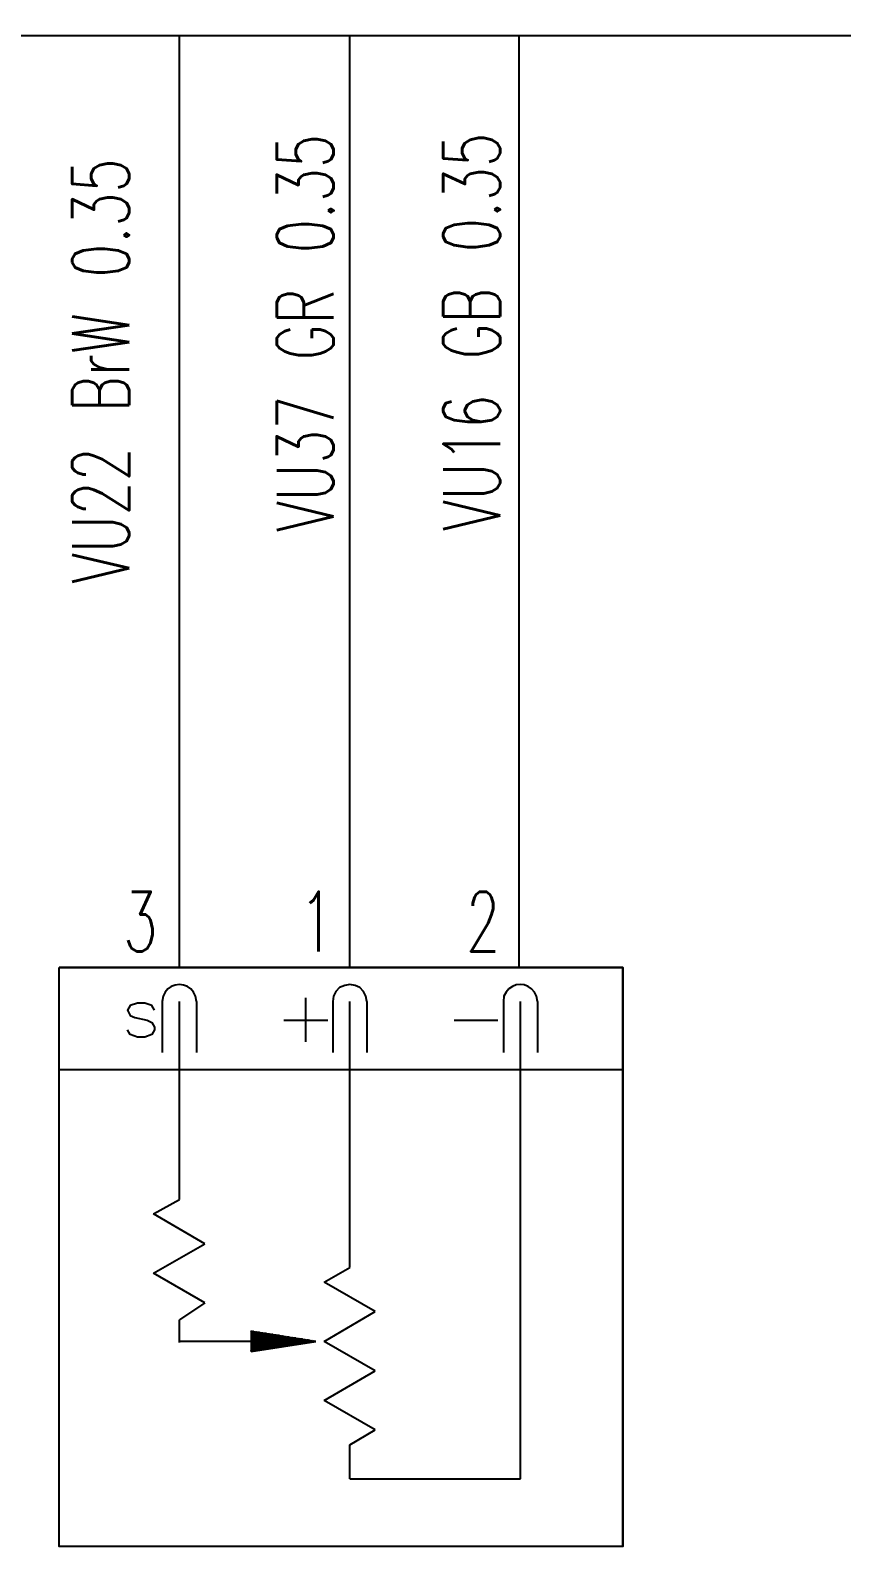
# Model space of a CAD drawing. Header units: millimetres. Extents: x 944 to 3046, y -306 to 288.
# Drawn here: x 2167.1 to 2195.7, y 50.7 to 104.1 of the extents above; entities that cross this region are included whole.
import ezdxf

# ---------------------------------------------------------------- set-up
doc = ezdxf.new("R2010")
doc.units = ezdxf.units.MM
doc.linetypes.add('DASHED', pattern=[19.05, 12.7, -6.35])
for name, color, linetype in [('3DASHED', 3, 'DASHED'), ('文字层', 7, 'Continuous'), ('电器件', 4, 'Continuous')]:
    doc.layers.add(name, color=color, linetype=linetype)
doc.styles.add('HZ', font='txt.shx', dxfattribs={"width": 0.7, "height": 2})
doc.styles.add('HZ-3.0', font='txt.shx', dxfattribs={"width": 0.7, "height": 3.5, "bigfont": 'hztxt.shx'})

msp = doc.modelspace()

# ---------------------------------------------------------------- linework, layer by layer
for p, q in [((2172.342, 71.143), (2172.342, 103.948)), ((2178.347, 71.143), (2178.347, 103.948)), ((2184.304, 71.143), (2184.304, 103.948))]:
    msp.add_line(p, q)
msp.add_lwpolyline([(2015.998, 151.032), (2312.929, 151.032), (2312.929, 103.948), (2015.998, 103.948)], close=True)
at = {"layer": '电器件', "color": 140, "lineweight": -3}
for points in [[(2187.957, 71.143), (2168.11, 71.143)], [(2187.957, 50.741), (2187.957, 71.143)], [(2172.942, 69.942), (2172.906, 70.124), (2172.906, 70.124), (2172.842, 70.272), (2172.746, 70.388), (2172.625, 70.47), (2172.487, 70.519), (2172.342, 70.536), (2172.196, 70.519), (2172.059, 70.47), (2171.938, 70.388), (2171.842, 70.272), (2171.778, 70.124), (2171.778, 70.124), (2171.741, 69.942)], [(2178.948, 69.942), (2178.912, 70.124), (2178.912, 70.124), (2178.821, 70.288), (2178.821, 70.288), (2178.694, 70.433), (2178.694, 70.433), (2178.53, 70.506), (2178.53, 70.506), (2178.348, 70.542), (2178.348, 70.542), (2178.166, 70.506), (2178.166, 70.506), (2177.984, 70.433), (2177.984, 70.433), (2177.856, 70.288), (2177.856, 70.288), (2177.765, 70.124), (2177.765, 70.124), (2177.747, 69.942)], [(2184.954, 69.942), (2184.918, 70.124), (2184.918, 70.124), (2184.844, 70.274), (2184.743, 70.39), (2184.622, 70.474), (2184.487, 70.523), (2184.345, 70.54), (2184.203, 70.524), (2184.068, 70.474), (2183.947, 70.39), (2183.846, 70.274), (2183.771, 70.124), (2183.771, 70.124), (2183.753, 69.942)], [(2176.783, 70.069), (2176.783, 68.522)], [(2171.468, 69.632), (2171.377, 69.796), (2171.377, 69.796), (2171.122, 69.887), (2171.122, 69.887), (2170.868, 69.887), (2170.868, 69.887), (2170.613, 69.796), (2170.613, 69.796), (2170.522, 69.632), (2170.522, 69.632), (2170.613, 69.45), (2170.613, 69.45), (2170.777, 69.378), (2170.777, 69.378), (2171.213, 69.287), (2171.213, 69.287), (2171.377, 69.196), (2171.377, 69.196), (2171.468, 69.032), (2171.468, 69.032), (2171.468, 68.941), (2171.468, 68.941), (2171.377, 68.777), (2171.377, 68.777), (2171.122, 68.686), (2171.122, 68.686), (2170.868, 68.686), (2170.868, 68.686), (2170.613, 68.777), (2170.613, 68.777), (2170.522, 68.941)], [(2171.741, 69.942), (2171.741, 68.14)], [(2172.342, 62.971), (2172.342, 69.942)], [(2172.942, 69.942), (2172.942, 68.14)], [(2177.747, 69.942), (2177.747, 68.14)], [(2178.348, 60.569), (2178.348, 69.942)], [(2178.948, 69.942), (2178.948, 68.14)], [(2183.753, 69.942), (2183.753, 68.14)], [(2184.354, 53.125), (2184.354, 69.942)], [(2184.954, 69.942), (2184.954, 68.14)], [(2176.018, 69.287), (2177.565, 69.287)], [(2182.024, 69.287), (2183.553, 69.287)], [(2187.957, 67.539), (2168.11, 67.539)], [(2171.432, 62.462), (2172.342, 62.971)], [(2173.234, 61.406), (2171.432, 62.462)], [(2171.432, 60.369), (2173.234, 61.406)], [(2173.234, 59.331), (2171.432, 60.369)], [(2177.438, 60.059), (2178.348, 60.569)], [(2179.24, 59.022), (2177.438, 60.059)], [(2173.234, 59.331), (2172.342, 58.731)], [(2177.438, 57.966), (2179.24, 59.022)], [(2172.342, 57.93), (2172.342, 58.731)], [(2174.872, 58.33), (2174.872, 58.348)], [(2174.872, 58.33), (2174.872, 58.348)], [(2174.926, 58.33), (2174.872, 58.257)], [(2174.926, 58.33), (2174.872, 58.276)], [(2175.472, 57.711), (2174.872, 58.33)], [(2174.872, 58.33), (2177.147, 57.966)], [(2174.89, 58.33), (2174.872, 58.312)], [(2174.89, 58.33), (2174.872, 58.312)], [(2175.49, 57.711), (2174.872, 58.33)], [(2174.908, 58.33), (2174.872, 58.276)], [(2174.908, 58.33), (2174.872, 58.294)], [(2174.944, 58.33), (2174.872, 58.239)], [(2174.89, 58.33), (2174.872, 58.294)], [(2174.926, 58.33), (2174.872, 58.257)], [(2174.872, 58.33), (2174.872, 57.62)], [(2175.49, 57.711), (2174.872, 58.33)], [(2174.999, 58.312), (2174.872, 58.185)], [(2175.035, 58.312), (2174.872, 58.13)], [(2174.963, 58.312), (2174.872, 58.221)], [(2174.999, 58.312), (2174.872, 58.185)], [(2175.035, 58.312), (2174.872, 58.148)], [(2174.981, 58.312), (2174.872, 58.203)], [(2175.017, 58.312), (2174.872, 58.148)], [(2175.017, 58.312), (2174.872, 58.166)], [(2174.981, 58.312), (2174.872, 58.203)], [(2175.054, 58.312), (2174.872, 58.112)], [(2175.472, 57.711), (2174.872, 58.312)], [(2174.963, 58.312), (2174.872, 58.203)], [(2175.035, 58.312), (2174.872, 58.13)], [(2174.999, 58.312), (2174.872, 58.166)], [(2174.944, 58.312), (2174.872, 58.239)], [(2174.963, 58.312), (2174.872, 58.221)], [(2175.472, 57.711), (2174.872, 58.312)], [(2175.072, 58.294), (2174.872, 58.094)], [(2175.145, 58.294), (2174.872, 58.003)], [(2175.108, 58.294), (2174.872, 58.057)], [(2175.108, 58.294), (2174.872, 58.057)], [(2175.072, 58.294), (2174.872, 58.094)], [(2175.145, 58.294), (2174.872, 58.021)], [(2175.454, 57.711), (2174.872, 58.294)], [(2175.054, 58.294), (2174.872, 58.112)], [(2175.126, 58.294), (2174.872, 58.021)], [(2175.454, 57.711), (2174.872, 58.294)], [(2175.09, 58.294), (2174.872, 58.075)], [(2175.126, 58.294), (2174.872, 58.039)], [(2175.163, 58.294), (2174.872, 57.984)], [(2175.072, 58.294), (2174.872, 58.094)], [(2175.145, 58.294), (2174.872, 58.003)], [(2175.09, 58.294), (2174.872, 58.075)], [(2175.163, 58.294), (2174.872, 57.984)], [(2175.108, 58.294), (2174.872, 58.039)], [(2175.181, 58.276), (2174.872, 57.966)], [(2175.254, 58.276), (2174.872, 57.875)], [(2175.217, 58.276), (2174.872, 57.93)], [(2175.436, 57.711), (2174.872, 58.276)], [(2175.217, 58.276), (2174.872, 57.912)], [(2175.217, 58.276), (2174.872, 57.93)], [(2175.181, 58.276), (2174.872, 57.966)], [(2175.29, 58.276), (2174.872, 57.839)], [(2175.254, 58.276), (2174.872, 57.893)], [(2175.272, 58.276), (2174.872, 57.857)], [(2175.199, 58.276), (2174.872, 57.948)], [(2175.199, 58.276), (2174.872, 57.948)], [(2175.236, 58.276), (2174.872, 57.912)], [(2175.272, 58.276), (2174.872, 57.857)], [(2175.436, 57.711), (2174.872, 58.276)], [(2175.181, 58.276), (2174.872, 57.966)], [(2175.236, 58.276), (2174.872, 57.893)], [(2175.436, 57.711), (2174.872, 58.276)], [(2175.272, 58.276), (2174.872, 57.875)], [(2175.308, 58.257), (2174.872, 57.839)], [(2175.345, 58.257), (2174.872, 57.784)], [(2175.29, 58.257), (2174.872, 57.839)], [(2175.363, 58.257), (2174.872, 57.748)], [(2175.327, 58.257), (2174.872, 57.802)], [(2175.327, 58.257), (2174.872, 57.802)], [(2175.399, 58.257), (2174.872, 57.711)], [(2175.363, 58.257), (2174.872, 57.766)], [(2175.418, 57.693), (2174.872, 58.257)], [(2175.418, 57.693), (2174.872, 58.257)], [(2175.308, 58.257), (2174.872, 57.821)], [(2175.345, 58.257), (2174.872, 57.766)], [(2175.381, 58.257), (2174.872, 57.73)], [(2175.308, 58.257), (2174.872, 57.821)], [(2175.345, 58.257), (2174.872, 57.784)], [(2175.381, 58.257), (2174.872, 57.73)], [(2175.381, 58.257), (2174.872, 57.748)], [(2175.49, 58.239), (2174.872, 57.62)], [(2175.399, 57.693), (2174.872, 58.239)], [(2175.436, 58.239), (2174.872, 57.675)], [(2175.472, 58.239), (2174.872, 57.62)], [(2175.399, 58.239), (2174.872, 57.711)], [(2175.436, 58.239), (2174.872, 57.675)], [(2175.472, 58.239), (2174.872, 57.639)], [(2175.418, 58.239), (2174.872, 57.693)], [(2175.454, 58.239), (2174.872, 57.639)], [(2175.49, 58.239), (2174.872, 57.62)], [(2175.454, 58.239), (2174.872, 57.657)], [(2175.418, 58.239), (2174.872, 57.693)], [(2175.49, 58.239), (2174.872, 57.62)], [(2175.399, 57.693), (2174.872, 58.239)], [(2175.418, 58.239), (2174.872, 57.711)], [(2175.454, 58.239), (2174.872, 57.657)], [(2175.381, 57.693), (2174.872, 58.221)], [(2175.399, 57.693), (2174.872, 58.221)], [(2175.509, 57.711), (2174.89, 58.33)], [(2175.509, 57.711), (2174.89, 58.33)], [(2175.509, 58.239), (2174.89, 57.62)], [(2175.509, 57.711), (2174.908, 58.33)], [(2175.527, 57.711), (2174.908, 58.33)], [(2175.509, 58.239), (2174.908, 57.62)], [(2175.527, 58.221), (2174.908, 57.62)], [(2175.527, 57.711), (2174.926, 58.33)], [(2175.527, 58.221), (2174.926, 57.62)], [(2175.527, 58.221), (2174.926, 57.62)], [(2175.545, 57.711), (2174.944, 58.33)], [(2175.545, 57.73), (2174.944, 58.312)], [(2175.545, 58.221), (2174.944, 57.62)], [(2175.545, 58.221), (2174.944, 57.62)], [(2175.545, 57.73), (2174.963, 58.312)], [(2175.563, 57.73), (2174.963, 58.312)], [(2175.563, 58.221), (2174.963, 57.62)], [(2175.563, 58.221), (2174.963, 57.639)], [(2175.563, 57.73), (2174.981, 58.312)], [(2175.581, 57.73), (2174.981, 58.312)], [(2175.563, 58.221), (2174.981, 57.639)], [(2175.6, 57.73), (2174.999, 58.312)], [(2175.581, 57.73), (2174.999, 58.312)], [(2175.581, 58.221), (2174.999, 57.639)], [(2175.581, 58.221), (2174.999, 57.639)], [(2175.6, 57.73), (2175.017, 58.312)], [(2175.6, 58.221), (2175.017, 57.639)], [(2175.6, 58.221), (2175.017, 57.639)], [(2175.618, 57.73), (2175.035, 58.312)], [(2175.6, 57.73), (2175.035, 58.312)], [(2175.618, 58.221), (2175.035, 57.639)], [(2175.6, 58.221), (2175.035, 57.639)], [(2175.618, 57.73), (2175.054, 58.312)], [(2175.636, 57.73), (2175.054, 58.294)], [(2175.636, 58.221), (2175.054, 57.639)], [(2175.618, 58.221), (2175.054, 57.639)], [(2175.636, 57.73), (2175.072, 58.294)], [(2175.636, 57.73), (2175.072, 58.294)], [(2175.654, 57.73), (2175.09, 58.294)], [(2175.654, 57.73), (2175.09, 58.294)], [(2175.672, 57.748), (2175.108, 58.294)], [(2175.672, 57.748), (2175.126, 58.294)], [(2175.672, 57.748), (2175.126, 58.294)], [(2175.691, 57.748), (2175.145, 58.294)], [(2175.691, 57.748), (2175.145, 58.294)], [(2175.709, 57.748), (2175.163, 58.294)], [(2175.709, 57.748), (2175.163, 58.294)], [(2175.727, 57.748), (2175.181, 58.276)], [(2175.709, 57.748), (2175.181, 58.276)], [(2175.727, 57.748), (2175.199, 58.276)], [(2175.745, 57.748), (2175.217, 58.276)], [(2175.745, 57.748), (2175.217, 58.276)], [(2175.745, 57.748), (2175.236, 58.276)], [(2175.763, 57.748), (2175.236, 58.276)], [(2175.782, 57.748), (2175.254, 58.276)], [(2175.763, 57.748), (2175.254, 58.276)], [(2175.782, 57.766), (2175.272, 58.276)], [(2175.782, 57.766), (2175.272, 58.276)], [(2175.8, 57.766), (2175.29, 58.257)], [(2175.818, 57.766), (2175.308, 58.257)], [(2175.8, 57.766), (2175.308, 58.257)], [(2175.818, 57.766), (2175.327, 58.257)], [(2175.818, 57.766), (2175.327, 58.257)], [(2175.836, 57.766), (2175.345, 58.257)], [(2175.836, 57.766), (2175.345, 58.257)], [(2175.854, 57.766), (2175.363, 58.257)], [(2175.854, 57.766), (2175.363, 58.257)], [(2175.854, 57.766), (2175.381, 58.257)], [(2175.873, 57.766), (2175.399, 58.257)], [(2175.873, 57.766), (2175.399, 58.257)], [(2175.891, 57.784), (2175.418, 58.239)], [(2175.891, 57.766), (2175.418, 58.239)], [(2175.891, 57.784), (2175.436, 58.239)], [(2175.909, 57.784), (2175.436, 58.239)], [(2175.927, 57.784), (2175.454, 58.239)], [(2175.909, 57.784), (2175.454, 58.239)], [(2175.927, 57.784), (2175.472, 58.239)], [(2175.927, 57.784), (2175.49, 58.239)], [(2175.945, 57.784), (2175.49, 58.239)], [(2175.945, 57.784), (2175.509, 58.239)], [(2175.964, 57.784), (2175.509, 58.239)], [(2175.964, 57.784), (2175.527, 58.221)], [(2175.964, 57.784), (2175.527, 58.221)], [(2175.982, 57.784), (2175.545, 58.221)], [(2175.982, 57.784), (2175.545, 58.221)], [(2176, 57.784), (2175.563, 58.221)], [(2176, 57.784), (2175.581, 58.221)], [(2176, 57.802), (2175.581, 58.221)], [(2176.018, 57.802), (2175.6, 58.221)], [(2176.018, 57.802), (2175.6, 58.221)], [(2176.036, 57.802), (2175.618, 58.221)], [(2176.036, 57.802), (2175.618, 58.221)], [(2177.147, 57.966), (2172.342, 57.966)], [(2175.363, 57.693), (2174.872, 58.203)], [(2175.381, 57.693), (2174.872, 58.203)], [(2175.363, 57.693), (2174.872, 58.185)], [(2175.363, 57.693), (2174.872, 58.185)], [(2175.345, 57.693), (2174.872, 58.166)], [(2175.345, 57.693), (2174.872, 58.166)], [(2175.327, 57.693), (2174.872, 58.148)], [(2175.327, 57.693), (2174.872, 58.148)], [(2175.327, 57.693), (2174.872, 58.148)], [(2175.308, 57.675), (2174.872, 58.13)], [(2175.308, 57.675), (2174.872, 58.13)], [(2175.29, 57.675), (2174.872, 58.112)], [(2175.29, 57.675), (2174.872, 58.112)], [(2175.272, 57.675), (2174.872, 58.094)], [(2175.29, 57.675), (2174.872, 58.094)], [(2175.254, 57.675), (2174.872, 58.075)], [(2175.272, 57.675), (2174.872, 58.075)], [(2175.254, 57.675), (2174.872, 58.057)], [(2175.254, 57.675), (2174.872, 58.057)], [(2175.236, 57.675), (2174.872, 58.039)], [(2175.236, 57.675), (2174.872, 58.039)], [(2175.217, 57.675), (2174.872, 58.021)], [(2175.217, 57.675), (2174.872, 58.021)], [(2175.217, 57.675), (2174.872, 58.021)], [(2175.199, 57.657), (2174.872, 58.003)], [(2175.199, 57.675), (2174.872, 58.003)], [(2175.181, 57.657), (2174.872, 57.984)], [(2175.181, 57.657), (2174.872, 57.984)], [(2174.872, 57.62), (2177.147, 57.966)], [(2175.163, 57.657), (2174.872, 57.966)], [(2175.181, 57.657), (2174.872, 57.966)], [(2175.145, 57.657), (2174.872, 57.948)], [(2175.163, 57.657), (2174.872, 57.948)], [(2175.145, 57.657), (2174.872, 57.93)], [(2175.145, 57.657), (2174.872, 57.93)], [(2175.126, 57.657), (2174.872, 57.912)], [(2175.126, 57.657), (2174.872, 57.912)], [(2175.108, 57.657), (2174.872, 57.893)], [(2175.108, 57.657), (2174.872, 57.893)], [(2175.108, 57.657), (2174.872, 57.893)], [(2175.09, 57.657), (2174.872, 57.875)], [(2175.09, 57.657), (2174.872, 57.875)], [(2175.072, 57.639), (2174.872, 57.857)], [(2175.072, 57.639), (2174.872, 57.857)], [(2175.054, 57.639), (2174.872, 57.839)], [(2175.072, 57.639), (2174.872, 57.839)], [(2175.035, 57.639), (2174.872, 57.821)], [(2175.054, 57.639), (2174.872, 57.821)], [(2175.035, 57.639), (2174.872, 57.802)], [(2175.017, 57.639), (2174.872, 57.802)], [(2175.017, 57.639), (2174.872, 57.784)], [(2175.017, 57.639), (2174.872, 57.784)], [(2174.981, 57.639), (2174.872, 57.766)], [(2174.999, 57.639), (2174.872, 57.766)], [(2174.999, 57.639), (2174.872, 57.766)], [(2174.981, 57.639), (2174.872, 57.748)], [(2174.981, 57.639), (2174.872, 57.748)], [(2174.963, 57.62), (2174.872, 57.73)], [(2174.963, 57.62), (2174.872, 57.73)], [(2174.944, 57.62), (2174.872, 57.711)], [(2174.944, 57.62), (2174.872, 57.711)], [(2174.926, 57.62), (2174.872, 57.693)], [(2174.944, 57.62), (2174.872, 57.693)], [(2175.636, 58.203), (2175.072, 57.639)], [(2175.654, 58.203), (2175.09, 57.657)], [(2175.636, 58.203), (2175.09, 57.639)], [(2175.672, 58.203), (2175.108, 57.657)], [(2175.654, 58.203), (2175.108, 57.657)], [(2175.672, 58.203), (2175.126, 57.657)], [(2175.672, 58.203), (2175.126, 57.657)], [(2175.691, 58.203), (2175.145, 57.657)], [(2175.691, 58.203), (2175.145, 57.657)], [(2175.709, 58.203), (2175.163, 57.657)], [(2175.709, 58.203), (2175.181, 57.657)], [(2175.709, 58.203), (2175.181, 57.657)], [(2175.727, 58.203), (2175.199, 57.657)], [(2175.727, 58.203), (2175.199, 57.675)], [(2175.745, 58.203), (2175.217, 57.675)], [(2175.745, 58.185), (2175.217, 57.675)], [(2175.763, 58.185), (2175.236, 57.675)], [(2175.745, 58.185), (2175.236, 57.675)], [(2175.763, 58.185), (2175.254, 57.675)], [(2175.782, 58.185), (2175.272, 57.675)], [(2175.782, 58.185), (2175.272, 57.675)], [(2175.8, 58.185), (2175.29, 57.675)], [(2175.8, 58.185), (2175.29, 57.675)], [(2175.818, 58.185), (2175.308, 57.675)], [(2175.8, 58.185), (2175.308, 57.675)], [(2175.836, 58.185), (2175.327, 57.693)], [(2175.818, 58.185), (2175.327, 57.693)], [(2175.836, 58.185), (2175.345, 57.693)], [(2175.836, 58.185), (2175.345, 57.693)], [(2175.854, 58.185), (2175.363, 57.693)], [(2175.854, 58.185), (2175.381, 57.693)], [(2175.873, 58.166), (2175.381, 57.693)], [(2175.873, 58.166), (2175.399, 57.693)], [(2175.873, 58.166), (2175.399, 57.693)], [(2175.891, 58.166), (2175.418, 57.693)], [(2175.891, 58.166), (2175.418, 57.693)], [(2175.909, 58.166), (2175.436, 57.711)], [(2175.909, 58.166), (2175.436, 57.711)], [(2175.909, 58.166), (2175.454, 57.711)], [(2175.927, 58.166), (2175.472, 57.711)], [(2175.927, 58.166), (2175.472, 57.711)], [(2175.945, 58.166), (2175.49, 57.711)], [(2175.945, 58.166), (2175.49, 57.711)], [(2175.964, 58.166), (2175.509, 57.711)], [(2175.945, 58.166), (2175.509, 57.711)], [(2175.964, 58.166), (2175.527, 57.711)], [(2175.982, 58.166), (2175.527, 57.711)], [(2175.982, 58.148), (2175.545, 57.73)], [(2176, 58.148), (2175.563, 57.73)], [(2175.982, 58.148), (2175.563, 57.73)], [(2176, 58.148), (2175.581, 57.73)], [(2176.018, 58.148), (2175.581, 57.73)], [(2176.018, 58.148), (2175.6, 57.73)], [(2176.018, 58.148), (2175.6, 57.73)], [(2176.036, 58.148), (2175.618, 57.73)], [(2176.036, 58.148), (2175.618, 57.73)], [(2176.036, 57.802), (2175.636, 58.203)], [(2176.055, 57.802), (2175.636, 58.203)], [(2176.055, 58.148), (2175.636, 57.73)], [(2176.055, 57.802), (2175.654, 58.203)], [(2176.055, 58.148), (2175.654, 57.73)], [(2176.055, 58.148), (2175.654, 57.73)], [(2176.073, 57.802), (2175.672, 58.203)], [(2176.073, 57.802), (2175.672, 58.203)], [(2176.073, 58.148), (2175.672, 57.748)], [(2176.073, 58.148), (2175.672, 57.748)], [(2176.073, 57.802), (2175.691, 58.203)], [(2176.091, 57.802), (2175.691, 58.203)], [(2176.091, 58.148), (2175.691, 57.748)], [(2176.091, 58.148), (2175.691, 57.748)], [(2176.091, 57.802), (2175.709, 58.203)], [(2176.109, 57.802), (2175.709, 58.203)], [(2176.109, 58.13), (2175.709, 57.748)], [(2176.091, 58.13), (2175.709, 57.748)], [(2176.109, 57.802), (2175.727, 58.203)], [(2176.109, 57.802), (2175.727, 58.203)], [(2176.109, 58.13), (2175.727, 57.748)], [(2176.127, 57.821), (2175.745, 58.203)], [(2176.127, 57.821), (2175.745, 58.185)], [(2176.127, 58.13), (2175.745, 57.748)], [(2176.127, 58.13), (2175.745, 57.748)], [(2176.146, 57.821), (2175.763, 58.185)], [(2176.146, 58.13), (2175.763, 57.748)], [(2176.127, 58.13), (2175.763, 57.748)], [(2176.146, 57.821), (2175.782, 58.185)], [(2176.164, 57.821), (2175.782, 58.185)], [(2176.146, 58.13), (2175.782, 57.766)], [(2176.164, 58.13), (2175.782, 57.766)], [(2176.164, 57.821), (2175.8, 58.185)], [(2176.164, 57.821), (2175.8, 58.185)], [(2176.164, 58.13), (2175.8, 57.766)], [(2176.164, 58.13), (2175.8, 57.766)], [(2176.182, 57.821), (2175.818, 58.185)], [(2176.182, 57.821), (2175.818, 58.185)], [(2176.182, 58.13), (2175.818, 57.766)], [(2176.2, 57.821), (2175.836, 58.185)], [(2176.2, 57.821), (2175.836, 58.185)], [(2176.182, 58.13), (2175.836, 57.766)], [(2176.2, 58.13), (2175.836, 57.766)], [(2176.2, 57.821), (2175.854, 58.185)], [(2176.2, 58.13), (2175.854, 57.766)], [(2176.2, 58.112), (2175.854, 57.766)], [(2176.218, 57.821), (2175.873, 58.166)], [(2176.218, 57.821), (2175.873, 58.166)], [(2176.218, 58.112), (2175.873, 57.766)], [(2176.218, 58.112), (2175.873, 57.766)], [(2176.237, 57.821), (2175.891, 58.166)], [(2176.237, 57.839), (2175.891, 58.166)], [(2176.237, 58.112), (2175.891, 57.784)], [(2176.237, 58.112), (2175.891, 57.766)], [(2176.237, 57.839), (2175.909, 58.166)], [(2176.255, 57.839), (2175.909, 58.166)], [(2176.237, 58.112), (2175.909, 57.784)], [(2176.273, 57.839), (2175.927, 58.166)], [(2176.255, 57.839), (2175.927, 58.166)], [(2176.255, 58.112), (2175.927, 57.784)], [(2176.255, 58.112), (2175.927, 57.784)], [(2176.273, 57.839), (2175.945, 58.166)], [(2176.273, 58.112), (2175.945, 57.784)], [(2176.273, 58.112), (2175.945, 57.784)], [(2176.273, 57.839), (2175.964, 58.166)], [(2176.291, 57.839), (2175.964, 58.166)], [(2176.291, 58.112), (2175.964, 57.784)], [(2176.273, 58.112), (2175.964, 57.784)], [(2176.291, 57.839), (2175.982, 58.166)], [(2176.309, 57.839), (2175.982, 58.148)], [(2176.291, 58.112), (2175.982, 57.784)], [(2176.309, 58.112), (2175.982, 57.784)], [(2176.309, 57.839), (2176, 58.148)], [(2176.309, 57.839), (2176, 58.148)], [(2176.309, 58.112), (2176, 57.784)], [(2176.328, 57.839), (2176.018, 58.148)], [(2176.328, 57.839), (2176.018, 58.148)], [(2176.309, 58.112), (2176.018, 57.802)], [(2176.328, 58.094), (2176.018, 57.802)], [(2176.346, 57.839), (2176.036, 58.148)], [(2176.328, 58.094), (2176.036, 57.802)], [(2176.346, 58.094), (2176.036, 57.802)], [(2176.346, 57.839), (2176.055, 58.148)], [(2176.346, 57.857), (2176.055, 58.148)], [(2176.364, 58.094), (2176.055, 57.802)], [(2176.346, 58.094), (2176.055, 57.802)], [(2176.364, 57.857), (2176.073, 58.148)], [(2176.364, 57.857), (2176.073, 58.148)], [(2176.364, 58.094), (2176.073, 57.802)], [(2176.364, 58.094), (2176.073, 57.802)], [(2176.382, 57.857), (2176.091, 58.148)], [(2176.382, 57.857), (2176.091, 58.13)], [(2176.382, 58.094), (2176.091, 57.802)], [(2176.382, 57.857), (2176.109, 58.13)], [(2176.4, 57.857), (2176.109, 58.13)], [(2176.4, 58.094), (2176.109, 57.802)], [(2176.382, 58.094), (2176.109, 57.802)], [(2176.4, 57.857), (2176.127, 58.13)], [(2176.4, 58.094), (2176.127, 57.821)], [(2176.4, 58.094), (2176.127, 57.821)], [(2176.419, 57.857), (2176.146, 58.13)], [(2176.419, 57.857), (2176.146, 58.13)], [(2176.419, 58.094), (2176.146, 57.821)], [(2176.419, 58.094), (2176.146, 57.821)], [(2176.419, 57.857), (2176.164, 58.13)], [(2176.437, 57.857), (2176.164, 58.13)], [(2176.437, 58.094), (2176.164, 57.821)], [(2176.437, 58.094), (2176.164, 57.821)], [(2176.437, 57.857), (2176.182, 58.13)], [(2176.455, 57.857), (2176.182, 58.13)], [(2176.455, 58.075), (2176.182, 57.821)], [(2176.437, 58.075), (2176.182, 57.821)], [(2176.455, 57.857), (2176.2, 58.13)], [(2176.455, 57.857), (2176.2, 58.112)], [(2176.455, 58.075), (2176.2, 57.821)], [(2176.473, 57.875), (2176.218, 58.112)], [(2176.473, 58.075), (2176.218, 57.821)], [(2176.473, 58.075), (2176.218, 57.821)], [(2176.491, 57.875), (2176.237, 58.112)], [(2176.473, 57.875), (2176.237, 58.112)], [(2176.237, 57.839), (2176.491, 58.075), (2176.491, 58.075), (2176.673, 57.893)], [(2176.473, 58.075), (2176.237, 57.821)], [(2176.491, 57.875), (2176.255, 58.112)], [(2176.491, 57.875), (2176.255, 58.112)], [(2176.51, 58.075), (2176.255, 57.839)], [(2176.491, 58.075), (2176.255, 57.839)], [(2176.51, 57.875), (2176.273, 58.112)], [(2176.51, 57.875), (2176.273, 58.112)], [(2176.51, 58.075), (2176.273, 57.839)], [(2176.51, 58.075), (2176.273, 57.839)], [(2176.528, 57.875), (2176.291, 58.112)], [(2176.528, 57.875), (2176.291, 58.112)], [(2176.528, 58.075), (2176.291, 57.839)], [(2176.528, 57.875), (2176.309, 58.112)], [(2176.546, 58.075), (2176.309, 57.839)], [(2176.528, 58.075), (2176.309, 57.839)], [(2176.546, 57.875), (2176.328, 58.112)], [(2176.546, 57.875), (2176.328, 58.094)], [(2176.546, 58.075), (2176.328, 57.839)], [(2176.546, 58.057), (2176.328, 57.839)], [(2176.564, 57.875), (2176.346, 58.094)], [(2176.564, 57.875), (2176.346, 58.094)], [(2176.564, 58.057), (2176.346, 57.839)], [(2176.564, 58.057), (2176.346, 57.857)], [(2176.582, 57.893), (2176.364, 58.094)], [(2176.564, 57.875), (2176.364, 58.094)], [(2176.582, 58.057), (2176.364, 57.857)], [(2176.582, 58.057), (2176.364, 57.857)], [(2176.601, 57.893), (2176.382, 58.094)], [(2176.582, 57.893), (2176.382, 58.094)], [(2176.582, 58.057), (2176.382, 57.857)], [(2176.601, 57.893), (2176.4, 58.094)], [(2176.601, 58.057), (2176.4, 57.857)], [(2176.601, 58.057), (2176.4, 57.857)], [(2176.601, 57.893), (2176.419, 58.094)], [(2176.619, 57.893), (2176.419, 58.094)], [(2176.619, 58.057), (2176.419, 57.857)], [(2176.619, 58.057), (2176.419, 57.857)], [(2176.619, 57.893), (2176.437, 58.094)], [(2176.637, 57.893), (2176.437, 58.075)], [(2176.637, 58.057), (2176.437, 57.857)], [(2176.619, 58.057), (2176.437, 57.857)], [(2176.637, 57.893), (2176.455, 58.075)], [(2176.637, 57.893), (2176.455, 58.075)], [(2176.655, 58.057), (2176.455, 57.875)], [(2176.637, 58.057), (2176.455, 57.857)], [(2176.655, 57.893), (2176.473, 58.075)], [(2176.655, 57.893), (2176.473, 58.075)], [(2176.655, 58.057), (2176.473, 57.875)], [(2176.655, 58.057), (2176.491, 57.875)], [(2176.673, 58.039), (2176.491, 57.875)], [(2176.673, 57.893), (2176.51, 58.075)], [(2176.692, 57.893), (2176.51, 58.075)], [(2176.673, 58.039), (2176.51, 57.875)], [(2176.692, 58.039), (2176.51, 57.875)], [(2176.692, 57.893), (2176.528, 58.075)], [(2176.692, 57.912), (2176.528, 58.075)], [(2176.692, 58.039), (2176.528, 57.875)], [(2176.692, 58.039), (2176.528, 57.875)], [(2176.71, 57.912), (2176.546, 58.075)], [(2176.71, 57.912), (2176.546, 58.075)], [(2176.71, 58.039), (2176.546, 57.875)], [(2176.71, 58.039), (2176.546, 57.875)], [(2176.728, 57.912), (2176.564, 58.057)], [(2176.728, 57.912), (2176.564, 58.057)], [(2176.728, 58.039), (2176.564, 57.875)], [(2176.728, 57.912), (2176.582, 58.057)], [(2176.746, 57.912), (2176.582, 58.057)], [(2176.728, 58.039), (2176.582, 57.893)], [(2176.728, 58.039), (2176.582, 57.875)], [(2176.746, 57.912), (2176.601, 58.057)], [(2176.746, 58.039), (2176.601, 57.893)], [(2176.746, 58.039), (2176.601, 57.893)], [(2176.764, 57.912), (2176.619, 58.057)], [(2176.764, 57.912), (2176.619, 58.057)], [(2176.764, 58.039), (2176.619, 57.893)], [(2176.764, 58.039), (2176.619, 57.893)], [(2176.783, 57.912), (2176.637, 58.057)], [(2176.764, 57.912), (2176.637, 58.057)], [(2176.783, 58.039), (2176.637, 57.893)], [(2176.764, 58.039), (2176.637, 57.893)], [(2176.783, 57.912), (2176.655, 58.057)], [(2176.801, 57.912), (2176.655, 58.057)], [(2176.783, 58.021), (2176.655, 57.893)], [(2176.801, 57.912), (2176.673, 58.039)], [(2176.801, 57.912), (2176.673, 58.039)], [(2176.801, 58.021), (2176.673, 57.893)], [(2176.801, 58.021), (2176.673, 57.893)], [(2176.819, 57.93), (2176.692, 58.039)], [(2176.819, 58.021), (2176.692, 57.912)], [(2176.801, 58.021), (2176.692, 57.893)], [(2176.819, 57.93), (2176.71, 58.039)], [(2176.837, 57.93), (2176.71, 58.039)], [(2176.837, 58.021), (2176.71, 57.912)], [(2176.819, 58.021), (2176.71, 57.912)], [(2176.837, 57.93), (2176.728, 58.039)], [(2176.837, 57.93), (2176.728, 58.039)], [(2176.837, 58.021), (2176.728, 57.912)], [(2176.837, 58.021), (2176.728, 57.912)], [(2176.855, 57.93), (2176.746, 58.039)], [(2176.855, 57.93), (2176.746, 58.039)], [(2176.855, 58.021), (2176.746, 57.912)], [(2176.874, 57.93), (2176.764, 58.039)], [(2176.874, 57.93), (2176.764, 58.039)], [(2176.855, 58.021), (2176.764, 57.912)], [(2176.874, 58.021), (2176.764, 57.912)], [(2176.874, 58.021), (2176.783, 57.912)], [(2176.874, 57.93), (2176.783, 58.021)], [(2176.892, 58.021), (2176.783, 57.912)], [(2176.892, 57.93), (2176.801, 58.021)], [(2176.892, 58.021), (2176.801, 57.912)], [(2176.892, 57.93), (2176.801, 58.021)], [(2176.892, 58.003), (2176.801, 57.912)], [(2176.91, 57.93), (2176.819, 58.021)], [(2176.91, 57.93), (2176.819, 58.021)], [(2176.91, 58.003), (2176.819, 57.93)], [(2176.91, 58.003), (2176.819, 57.93)], [(2176.91, 57.93), (2176.837, 58.021)], [(2176.928, 57.948), (2176.837, 58.021)], [(2176.928, 58.003), (2176.837, 57.93)], [(2176.928, 57.948), (2176.855, 58.021)], [(2176.946, 57.948), (2176.855, 58.021)], [(2176.928, 58.003), (2176.855, 57.93)], [(2176.928, 58.003), (2176.855, 57.93)], [(2176.946, 57.948), (2176.874, 58.021)], [(2176.946, 58.003), (2176.874, 57.93)], [(2176.946, 58.003), (2176.874, 57.93)], [(2176.946, 57.948), (2176.892, 58.021)], [(2176.965, 57.948), (2176.892, 58.021)], [(2176.965, 58.003), (2176.892, 57.93)], [(2176.965, 58.003), (2176.892, 57.93)], [(2176.965, 58.003), (2176.91, 57.93)], [(2176.965, 57.948), (2176.91, 58.003)], [(2176.983, 57.948), (2176.91, 58.003)], [(2176.983, 58.003), (2176.91, 57.93)], [(2176.983, 57.948), (2176.928, 58.003)], [(2176.983, 58.003), (2176.928, 57.948)], [(2176.983, 57.948), (2176.928, 58.003)], [(2177.001, 57.948), (2176.946, 58.003)], [(2177.001, 58.003), (2176.946, 57.948)], [(2177.001, 58.003), (2176.946, 57.948)], [(2177.001, 57.948), (2176.946, 58.003)], [(2177.001, 58.003), (2176.965, 57.948)], [(2177.019, 57.948), (2176.965, 58.003)], [(2177.019, 57.984), (2176.965, 57.948)], [(2177.019, 57.948), (2176.983, 58.003)], [(2177.019, 57.948), (2176.983, 58.003)], [(2177.037, 57.984), (2176.983, 57.948)], [(2177.019, 57.984), (2176.983, 57.948)], [(2177.037, 57.966), (2177.001, 58.003)], [(2177.037, 57.948), (2177.001, 58.003)], [(2177.037, 57.984), (2177.001, 57.948)], [(2177.037, 57.984), (2177.001, 57.948)], [(2177.056, 57.966), (2177.019, 57.984)], [(2177.056, 57.966), (2177.019, 57.984)], [(2177.056, 57.984), (2177.019, 57.948)], [(2177.056, 57.984), (2177.019, 57.948)], [(2177.056, 57.966), (2177.037, 57.984)], [(2177.074, 57.966), (2177.037, 57.984)], [(2177.074, 57.984), (2177.037, 57.966)], [(2177.074, 57.966), (2177.056, 57.984)], [(2177.074, 57.984), (2177.056, 57.966)], [(2177.074, 57.984), (2177.056, 57.966)], [(2177.092, 57.966), (2177.074, 57.984)], [(2177.092, 57.966), (2177.074, 57.984)], [(2177.092, 57.984), (2177.074, 57.966)], [(2177.092, 57.984), (2177.074, 57.966)], [(2177.11, 57.984), (2177.092, 57.966)], [(2177.092, 57.966), (2177.092, 57.984)], [(2177.11, 57.966), (2177.092, 57.984)], [(2177.11, 57.984), (2177.092, 57.966)], [(2177.11, 57.966), (2177.11, 57.984)], [(2177.11, 57.984), (2177.11, 57.966)], [(2177.128, 57.966), (2177.11, 57.984)], [(2177.128, 57.984), (2177.11, 57.966)], [(2177.128, 57.966), (2177.128, 57.984)], [(2177.128, 57.966), (2177.128, 57.984)], [(2177.128, 57.966), (2177.128, 57.984)], [(2179.24, 56.929), (2177.438, 57.966)], [(2174.926, 57.62), (2174.872, 57.675)], [(2174.908, 57.62), (2174.872, 57.675)], [(2174.908, 57.62), (2174.872, 57.657)], [(2174.908, 57.62), (2174.872, 57.657)], [(2174.89, 57.62), (2174.872, 57.639)], [(2174.89, 57.62), (2174.872, 57.639)], [(2174.872, 57.62), (2174.872, 57.639)], [(2174.872, 57.62), (2174.872, 57.639)], [(2177.438, 55.891), (2179.24, 56.929)], [(2179.24, 54.854), (2177.438, 55.891)], [(2178.348, 54.326), (2179.24, 54.854)], [(2178.348, 53.125), (2178.348, 54.326)], [(2178.348, 53.125), (2184.354, 53.125)], [(2187.957, 50.741), (2168.11, 50.741)]]:
    msp.add_lwpolyline(points, dxfattribs=at)
msp.add_lwpolyline([(2168.11, 71.143), (2187.957, 71.143), (2187.957, 50.741), (2168.11, 50.741)], close=True, dxfattribs=at)

# ---------------------------------------------------------------- texts
at = {"layer": '3DASHED', "char_height": 2, "attachment_point": 1, "rotation": 90, "style": 'HZ-3.0'}
for s, insert in [('VU37 GR 0.35', (2175.772, 86.479)), ('VU16 GB 0.35', (2181.634, 86.516)), ('VU22 BrW 0.35', (2168.573, 84.656))]:
    msp.add_mtext(s, dxfattribs=dict(at, insert=insert))
at = {"layer": '文字层', "lineweight": -3, "style": 'HZ', "width": 0.67}
for s, p in [('3', (2170.364, 71.703)), ('1', (2176.578, 71.703)), ('2', (2182.431, 71.703))]:
    msp.add_text(s, height=2.104, dxfattribs=at).set_placement(p)

doc.saveas('drawing.dxf')
